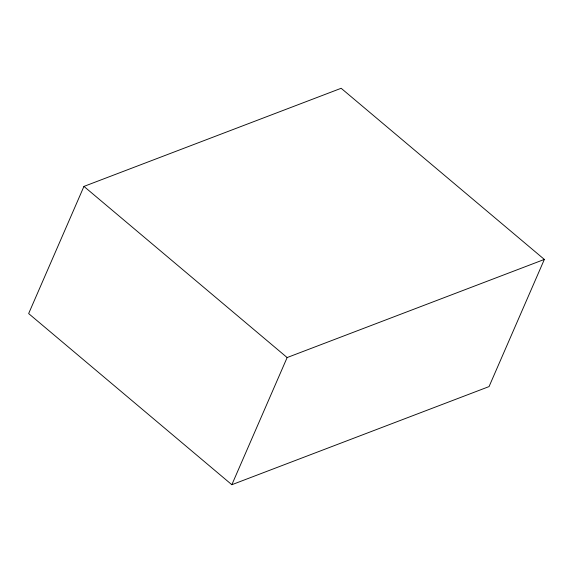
<?xml version="1.0" encoding="UTF-8"?>
<svg xmlns="http://www.w3.org/2000/svg" width="573" height="573" viewBox="0 0 573 573"><rect width="100%" height="100%" fill="white"/><g stroke="black" fill="none" stroke-linecap="round" stroke-linejoin="round"><path stroke-width="0.86" d="M83.945 186.411L28.65 313.574L231.843 484.715L489.055 386.589L544.35 259.426L341.157 88.285L83.945 186.411L287.137 357.552L544.35 259.426M231.843 484.715L287.137 357.552"/></g></svg>
